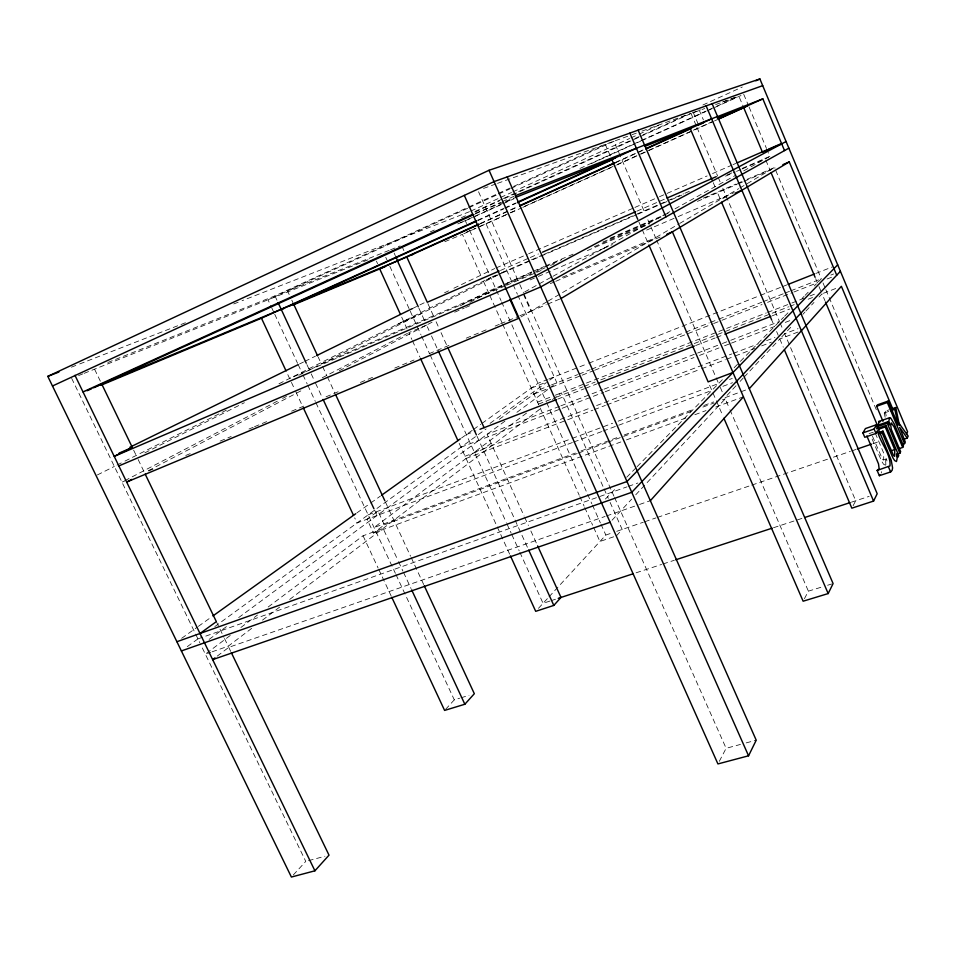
<?xml version="1.0" encoding="UTF-8"?>
<svg xmlns="http://www.w3.org/2000/svg" width="956" height="956" viewBox="0 0 956 956"><rect width="100%" height="100%" fill="white"/><g stroke="black" fill="none" stroke-linecap="round" stroke-linejoin="round"><path stroke-width="0.72" stroke-dasharray="4.78 3.58" d="M881.277 473.005L881.444 471.678M885.842 464.759L885.579 457.589L886.989 460.923M719.306 761.323L726.118 748.297L740.446 744.437M804.438 598.683L808.382 591.155L822.112 586.936M853.122 505.7L855.704 500.777L784.685 333.752L798.033 328.649M885.148 417.294L884.252 412.98L885.256 411.188L889.2 409.813M872.493 436.271L882.28 458.76A4.362 1.064 70.3 0 0 883.667 459.908L883.774 453.299L874.836 432.076M616.429 535.85L622.165 529.469L608.912 499.713M293.301 874.967L305.765 861.404L200.401 643.986M445.568 709.364L454.303 699.852L459.645 698.215M538.467 608.327L548.051 597.894M549.055 596.807L605.829 535.061L611.266 533.197M612.031 520.231L631.689 499.14M635.74 494.802L725.245 398.819L729.368 408.367M735.989 385.794L724.791 397.768L739.765 392.223M740.063 381.432L743.123 378.17M744.138 377.082L779.797 338.974L798.714 331.768M781.745 336.882L791.759 326.199M802.861 314.321L804.88 312.17M805.896 311.082L813.974 302.454M819.017 297.053L822.052 293.815L824.92 300.65M605.387 499.02L616.309 487.883M626.694 477.283L636.039 467.759M637.078 466.695L723.8 378.253M734.148 367.702L739.323 362.42M740.362 361.368L783.573 317.296M784.601 316.257L789.728 311.023M802.024 298.475L804.08 296.384M805.107 295.344L808.178 292.201M814.333 285.928L816.388 283.836M818.384 281.793L821.3 278.829L774.515 167.527L747.102 179.31M217.251 656.115L228.759 647.343L605.076 516.455M212.065 651.825L228.209 646.208L251.858 628.223M262.494 620.133L280.228 606.642M289.68 599.448L540.63 408.559M552.46 399.572L561.315 392.832L603.487 487.536M384.36 524.82L378.014 511.173L367.032 519.228L373.485 533.066L384.36 524.82L577.221 453.526M491.133 443.214L482.983 449.38L465.046 456.227M230.241 635.477L205.337 654.179L210.714 652.303M240.912 627.471L257.511 615.007M268.182 607L363.053 535.79L383.081 528.405L397.911 560.3M526.577 413.052L374.059 527.533L575.381 453.048M209.149 639.373L229.129 624.638M238.665 617.588L506.178 420.222M516.909 412.299L547.931 389.415M187.292 646.638L201.549 636.254M214.801 626.598L486.078 428.945M499.247 419.361L540.63 389.2L550.094 385.483M490.081 423.341L546.438 382.52M549.82 380.058L554.205 376.879M181.652 638.321L197.163 627.22M198.382 626.347L211.706 616.811M356.851 512.93L369.494 503.884M370.713 503.011L380.404 496.08M461.533 438.015L472.348 430.272M473.555 429.411L480.772 424.249M481.967 423.389L537.989 383.296L547.453 379.556M520.948 316.998L530.903 311.13L523.374 294.209M546.844 301.833L531.524 310.867L546.258 304.701M548.123 301.08L678.461 224.182M679.728 223.441L738.677 188.655M739.932 187.926L774.515 167.527M524.713 291.939L552.616 276.427M553.022 276.284L666.021 213.809M667.3 213.092L669.881 211.67M675.032 208.814L736.06 175.079M743.684 170.861L764.011 159.628M768.696 157.035L765.29 158.923L763.605 154.92M148.467 470.651L303.709 389.391M339.32 370.749L426.567 325.076L429.029 330.501M427.846 324.407L434.227 321.073M469.874 302.407L501.613 285.796M277.3 401.197L121.962 482.159L124.615 481.047M282.57 398.461L286.513 396.405M322.232 377.787L407.459 333.369M460.195 305.884L487.978 291.401L501.541 285.581M144.834 452.857L244.366 402.715M298.774 375.302L498.327 274.778M499.653 274.109L506.823 270.5M97.381 474.941L114.35 466.432M117.002 465.094L123.635 461.76M124.961 461.103L227.193 409.777M278.973 383.786L490.703 277.491L501.004 300.554M299.515 363.985L303.506 362.037M304.833 361.38L315.456 356.17M412.347 308.609L425.743 302.036M444.504 292.835L448.519 290.863M453.873 288.222L494.73 268.54M107.813 362.491L274.946 295.87L467.197 207.703M468.548 207.082L496.977 194.044M498.339 193.423L605.291 144.368L611.804 159.413M467.627 208.3L268.003 299.814L271.05 306.374M468.99 207.679L497.431 194.642M498.781 194.02L509.62 189.061M510.97 188.44L613.907 141.261L645.133 213.499M469.468 211.694L242.059 300.71M470.83 211.073L499.319 198.047M500.681 197.426L511.544 192.467M512.894 191.845L629.61 138.501M630.972 137.879L637.76 134.772M639.11 134.163L660.823 124.232M702.899 105.005L742.25 87.02M430.296 231.878L434.359 230.026M461.449 217.669L465.512 215.817M474.989 211.479L502.079 199.123M503.43 198.501L633.458 139.17M634.82 138.548L641.584 135.465M642.946 134.844L687.639 114.445M474.965 212.041L499.414 200.88M504.852 198.406L639.385 137.031M640.747 136.409L691.033 113.477L704.703 108.53M475.323 213.917L500.848 202.29M502.175 201.68L514.161 196.219M460.505 222.772L472.67 217.239M475.383 216.008L513.432 198.597M579.957 168.435L737.518 96.771M457.769 223.919L472.18 217.777M473.543 217.155L502.055 204.19M503.406 203.58L514.268 198.633M591.656 163.44L640.544 141.213M641.894 140.592L705.707 111.577M707.07 110.956L741.008 95.516M477.653 220.215L503.406 208.551M504.756 207.93L515.595 203.019M477.976 220.549L503.728 208.886M505.091 208.265L515.929 203.353M480.33 223.465L516.921 206.926M615.855 162.221L644.32 149.363M480.211 223.835L518.283 206.639M614.839 163.022L644.75 149.506M463.791 233.742L475.957 228.245M480.02 226.417L518.068 209.256M524.868 206.197L615.915 165.125M617.265 164.516L639.014 154.705M640.377 154.095L692.013 130.805M693.375 130.195L713.762 120.994M478.657 227.026L509.201 213.511M510.552 212.901L521.438 207.99M522.789 207.38L615.246 165.687M616.608 165.077L639.719 154.657M641.082 154.036L647.881 150.976M649.232 150.367L713.14 121.543M714.49 120.934L717.215 119.703M496.068 267.955L527.294 254.344M528.656 253.758L633.553 208.014M634.915 207.428L658.075 197.33M659.437 196.733L707.117 175.94M712.567 173.562L731.639 165.257M733.001 164.659L735.726 163.464M500.466 270.464L528.931 258.084M530.281 257.499L538.419 253.961M636.911 211.156L665.639 198.669M492.041 276.905L500.108 273.404M501.446 272.83L530.114 260.391M531.476 259.805L542.434 255.049M543.809 254.451L635.597 214.634M636.959 214.048L683.54 193.841M684.902 193.243L690.387 190.865M727.373 174.829L734.22 171.853M742.442 168.292L769.843 156.402L768.17 152.446M498.303 274.695L483.389 281.16L489.197 294.125M502.402 272.914L636.577 214.73M637.951 214.144L661.229 204.046M662.592 203.449L669.439 200.485M670.813 199.888L681.759 195.144M725.58 176.143L735.164 171.984M736.526 171.387L740.637 169.606M742.011 169.021L763.916 159.521M403.552 321.24L421.345 313.556M396.979 324.538L414.892 316.806M531.918 271.851L504.254 284.41L531.655 272.627M533.293 271.253L544.251 266.545M545.625 265.947L567.553 256.519M568.928 255.933L573.038 254.165M610.048 238.247L670.347 212.316M703.246 198.167L736.132 184.03M737.506 183.433L741.617 181.664M537.129 270.273L561.793 259.674M602.889 242.011L661.791 216.689M697.414 201.381L737.136 184.305M738.51 183.719L742.621 181.951M743.995 181.365L775.149 167.969M502.474 286.119L321.371 363.913L318.288 357.269M503.848 285.533L532.647 273.165M534.022 272.568L545.004 267.859M550.489 265.493L554.6 263.725M594.393 246.636L649.267 223.071L647.499 218.96M505.198 285.892L289.584 378.457L285.952 370.653M506.572 285.306L535.324 272.962M536.698 272.376L543.546 269.437M587.354 250.627L649.506 223.955M603.2 248.536L612.39 244.605M454.686 312.194L464.281 308.083M465.656 307.497L469.766 305.741M530.09 279.929L536.949 277.001M538.324 276.415L608.243 246.493M646.626 230.073L676.788 217.167M678.163 216.582L734.1 192.646M426.567 325.076L408.762 332.688L411.845 339.428M727.11 196.578L720.382 199.446L717.143 191.821M562.224 277.312L655.589 237.674L649.841 224.397M550.262 283.657L554.372 281.912M555.747 281.327L660.046 237.088M148.646 470.997L155.517 468.117M185.763 455.474L192.646 452.594M220.143 441.098L231.149 436.498M249.014 429.017L253.149 427.296M254.523 426.711L268.266 420.963M291.652 411.188L305.394 405.44M326.02 396.812L338.4 391.637M360.4 382.436L375.529 376.114M394.768 368.06L414.02 360.006M429.148 353.684L451.148 344.483M466.277 338.149L486.903 329.533M495.148 326.08L499.283 324.347M500.657 323.773L518.522 316.305M519.909 315.731L530.903 311.13M547.597 304.139L559.654 299.097M466.456 232.117L475.945 228.161M444.815 241.713L462.441 234.351L482.302 278.722M78.607 375.553L82.754 373.892M84.14 373.342L370.175 258.945M389.164 250.353L287.493 290.875L289.333 294.842M390.538 249.803L400.158 245.967M548.804 379.018L587.426 363.746M588.812 363.208L759.064 295.894M760.438 295.344L781.207 287.135M782.594 286.585L786.74 284.948M815.815 273.452L832.222 266.963M475.419 213.212L504.135 201.883M505.521 201.346L513.802 198.071M531.273 388.112L546.27 382.185M551.445 384.945L577.627 374.656M579.001 374.107L590.079 369.757M591.465 369.207L684.233 332.724M685.619 332.186L709.149 322.925M710.535 322.387L717.454 319.663M718.84 319.113L761.765 302.239M763.151 301.69L783.92 293.528M785.294 292.978L789.453 291.353M790.839 290.803L821.3 278.829M830.848 275.065L833.584 273.99M533.938 394.075L550.309 387.646L556.858 382.818L517.997 295.595M551.696 387.108L580.758 375.696M582.144 375.158L593.21 370.809M594.596 370.259L712.232 324.084M713.618 323.534L720.537 320.822M721.923 320.284L762.052 304.522M767.584 302.347L792.5 292.572M793.886 292.022L817.404 282.785L815.671 278.674M827.071 278.997L832.592 276.834M71.389 367.176L78.332 364.475M79.718 363.937L186.551 322.327M233.73 303.96L240.673 301.26M537.547 402.129L552.556 396.274M555.317 395.198L766.318 312.935M767.704 312.397L790.504 303.542M791.891 303.004L803.721 298.368M809.983 295.954L816.185 293.504M538.443 404.137L553.464 398.294M556.213 397.23L582.658 386.941M584.056 386.403L595.182 382.065M600.75 379.902L788.64 306.816M790.038 306.267L794.209 304.641M808.131 299.228L813.699 297.065M823.427 293.277L835.855 288.449M466.337 434.574L475.897 430.857M557.862 399.046L584.307 388.769M585.693 388.232L596.831 383.906M695.645 345.546L715.136 337.982M716.522 337.432L723.489 334.731M772.197 315.827L789.716 309.027M559.487 406.36L487.082 434.299L524.103 516.025M560.873 405.822L602.65 389.713M604.037 389.176L720.991 344.041M722.389 343.503L729.344 340.826M730.743 340.288L779.475 321.479L722.401 187.28M460.959 447.253L560.778 408.821M562.164 408.296L603.798 392.259M605.184 391.733L694.008 357.532M699.553 355.405L718.984 347.924M724.54 345.785L730.085 343.646M731.471 343.108L774.503 326.546L771.588 319.71M785.306 322.387L792.058 319.794M474.367 452.236L591.047 407.686M596.616 405.559L731.746 353.959M733.144 353.433L758.216 343.861M766.581 340.659L774.934 337.468M466.062 458.462L592.84 410.184M594.226 409.658L605.387 405.404M606.785 404.866L700.27 369.267M701.656 368.741L725.377 359.707M726.775 359.169L733.754 356.516M735.14 355.979L754.678 348.546M761.657 345.881L771.42 342.164M368.156 514.866L570.732 438.947M572.13 438.434L612.593 423.269M618.173 421.178L718.625 383.523L656.76 240.41M729.524 379.448L732.248 378.421M572.357 442.544L357.066 522.944L354.688 517.865M573.755 442.019L601.647 431.598M603.045 431.072L711.85 390.442L708.133 381.85M722.891 386.32L732.559 382.711M580.961 450.981L618.663 437.023M624.256 434.968L694.068 409.132M703.843 405.511L713.618 401.902M741.127 391.721L746.576 389.701M578.619 453.013L606.546 442.688M607.944 442.174L693.124 410.686M702.899 407.077L714.072 402.954M722.449 399.847L725.245 398.819M373.485 533.066L620.85 441.959M626.443 439.903L686.468 417.796M694.845 414.713L706.018 410.59M715.781 406.993L742.059 397.314M483.557 188.416L496.152 183.863M497.55 183.361L613.907 141.261M615.306 140.747L630.721 135.166M632.119 134.665L636.326 133.147M641.93 131.115L690.985 113.37M692.347 112.868L700.557 109.904M722.425 101.993L737.458 96.556M715.638 104.562L737.506 96.652M197.928 638.895L627.028 486.843M628.379 486.365L637.843 483.019M884.252 412.98L889.534 411.128M606.486 515.965L638.178 504.935M639.528 504.469L650.355 500.705M869.1 433.63L873.27 432.184M616.716 531.333L643.292 522.239M644.702 521.761L655.971 517.901M657.381 517.423L750.341 485.612M751.751 485.134L827.8 459.107M833.441 457.171L850.338 451.387M851.748 450.909L855.967 449.463M872.876 443.68L879.914 441.266M613.68 536.794L599.926 541.478L593.234 526.517M883.667 459.908L886.415 458.988M549.963 601.061L543.068 603.32L519.753 552.066M551.337 600.607L555.472 599.257M636.075 572.811L661.588 564.446M662.998 563.98L674.338 560.264M773.524 527.724L803.279 517.973M851.449 502.163L869.135 496.367M460.983 697.808L468.99 695.347M827.597 585.251L831.72 583.996M308.501 860.675L324.909 856.253M746.182 742.896L756.22 740.195M885.459 465.225L883.583 464.258L881.731 461.354L871.597 437.836M71.652 378.337L199.78 642.707M94.644 369.339L100.464 381.408M133.625 450.133L136.863 456.86M138.142 459.501L143.878 471.404M216.355 621.639L223.871 637.222M224.493 638.5L228.209 646.208M228.759 647.343L230.695 651.371M274.946 295.87L277.443 301.236M306.888 364.559L309.397 369.948M311.238 373.927L314.321 380.548M315.552 383.189L322.459 398.043M374.561 510.074L377.07 515.475M398.533 561.65L402.918 571.067M403.54 572.417L411.044 588.549M271.659 307.677L274.109 312.923M274.719 314.249L297.567 363.316M298.188 364.642L301.773 372.338M302.98 374.931L307.211 384.001M307.808 385.304L315.313 401.389M315.934 402.739L395.366 573.301M395.999 574.652L454.303 699.852M291.437 382.4L294.496 388.973M295.727 391.601L302.634 406.396M363.053 535.79L378.11 568.031M378.743 569.37L391.279 596.233M291.783 300.124L293.014 302.765M322.578 366.53L326.821 375.672M327.43 376.975L334.911 393.119M385.447 502.067L410.554 556.201M411.188 557.551L423.687 584.51M376.413 261.131L377.584 263.701M401.699 317.165L407.029 328.876M412.454 340.778L419.827 356.97M459.143 443.261L509.823 554.516M402.739 248.07L403.886 250.627M427.894 303.626L433.773 316.603M436.115 321.766L438.577 327.191M441.039 332.628L447.181 346.203M524.713 517.375L528.405 525.513M530.867 530.95L537.009 544.514M394.135 253.065L395.306 255.658M418.883 308.143L424.834 321.24M431.491 335.926L437.645 349.49M477.044 436.283L528.094 548.756M385.758 257.331L386.917 259.877M389.821 266.27L409.072 308.597M410.279 311.262L420.927 334.696M421.548 336.046L429.519 353.589M430.14 354.939L506.262 522.382M506.883 523.733L511.173 533.173M511.783 534.524L519.144 550.716M465.393 220.872L466.588 223.525M469.563 230.193L489.09 273.882M501.613 301.905L546.115 401.472M546.724 402.835L591.812 503.716M592.421 505.079L600.344 522.801M600.954 524.163L605.829 535.061M489.807 295.488L502.008 322.734M502.617 324.096L579.228 495.244M579.838 496.606L584.104 506.118M584.714 507.481L592.624 525.167M478.55 191.774L519.216 283.203M519.813 284.553L523.422 292.644M523.996 293.946L613.955 496.176M614.565 497.526L726.118 748.297M486.09 223.931L512.571 283.394M513.169 284.757L517.399 294.233M604.096 488.886L608.315 498.351M638.919 222.031L647.714 242.322M712.973 393.024L715.769 399.5M716.331 400.791L722.712 415.525M720.31 387.407L723.668 395.175M729.954 409.73L808.382 591.155M691.033 113.477L696.374 126.049M696.996 127.507L717.645 176.071M718.171 177.314L720.812 183.516M780.048 322.841L782.952 329.665M713.248 182.68L714.98 186.743M776.619 331.517L778.208 335.245M779.797 338.974L783.275 347.159M699.099 109.797L703.389 119.882M693.052 111.972L698.537 124.866M743.72 94.286L748.488 105.602M749.05 106.953L766.497 148.467M823.02 282.916L825.303 288.365M825.876 289.728L877.369 412.227M739.406 97.416L743.123 106.247M765.816 160.166L770.022 170.168M818.993 286.573L821.12 291.616M885.256 411.188L886.403 416.924"/><path stroke-width="1.43" d="M897.158 454.184L899.871 453.264L900.66 451.65L891.267 429.304L890.801 425.504A9.488 2.211 70.1 0 1 891.327 422.958L893.991 426.746L902.715 447.408L898.688 448.77M902.715 447.408L903.48 445.831L894.314 424.094L890.777 418.142L889.618 417.712L878.863 421.453L878.277 426.316M901.878 444.552L904.543 443.644L905.296 442.09L899.656 427.332L907.232 438.087L903.277 439.437M907.232 438.087L908.2 436.103L899.022 423.281L895.772 407.507L890.514 409.347M464.305 195.383L717.932 763.928L748.56 755.802L756.22 740.195L507.23 176.908M723.895 418.25L803.124 601.205L828.183 593.568L833.094 583.566L638.142 130.147M784.434 349.896L851.832 508.174L873.581 501.075L877.19 493.726L712.148 103.714M906.455 434.108L907.591 431.801L759.9 78.954L489.03 170.276L47.8 376.365L291.389 877.046L314.918 870.808L329.007 855.154L231.352 652.709M877.142 470.46L890.012 465.871C890.908 453.443 879.879 442.58 877.453 430.75L875.971 433.427L864.762 437.286L862.91 432.901L865.431 428.563L876.544 424.703L891.207 460.159L892.605 467.95L892.115 470.34L890.61 471.953L879.353 475.694L877.142 470.46L879.138 468.727L878.516 463.899L866.877 435.924M882.101 432.71L882.962 431.132L893.31 455.044A4.374 1.04 70.3 0 0 894.673 456.203L894.72 449.595L885.22 426.962L886.057 425.42L898.736 455.606L897.947 457.243L896.537 453.897L897.146 458.462L896.477 461.533L894.625 460.553L892.796 457.637L882.101 432.71L879.341 433.666M888.076 421.692L877.25 425.456L876.401 426.974L887.252 423.209L888.076 421.692L889.474 425.026L888.901 420.604L889.618 417.712M882.95 421.297L876.64 406.264L877.477 404.83L888.112 401.09L898.186 425.133L894.816 409.288L895.772 407.507M862.91 432.901L874.107 429.017L876.544 424.703M876.64 406.264L887.299 402.512L888.112 401.09M650.355 500.705L743.445 396.812M391.912 597.584L444.6 710.416L464.843 704.249L474.331 693.709L424.309 585.861M510.444 555.866L535.707 611.326L553.811 605.423L560.981 597.44L537.63 545.876M749.301 388.698L841.376 286.298L892.653 408.678M840.408 271.313L631.773 492.304L181.389 650.94M837.683 264.8L626.993 481.525L176.896 641.715M879.353 475.694L880.225 475.013M214.957 657.871L212.65 659.628L610.131 522.263M199.995 633.493L216.355 621.639L145.169 474.068M212.925 615.939L355.728 513.731M381.611 495.208L460.326 438.876M560.993 298.547L789.262 161.899L836.727 275.209M788.867 148.156L540.726 286.92L118.855 465.93M786.083 141.512L535.79 275.77L114.218 456.359L132.322 447.444L101.754 384.097M131.761 479.398L126.67 482.063L518.463 318.468L510.169 299.885M129.837 447.265L298.188 364.642M316.783 355.513L412.347 308.609M52.484 385.997L494.049 181.616L762.709 85.658M755.826 80.806L759.9 78.954M472.73 214.275L83.005 391.912L406.79 257.009L478.848 224.457M87.283 390.693L91.226 388.889M93.855 387.694L473.973 214.538M101.324 385.113L261.466 318.217L476.303 220.836M518.307 201.788L636.397 148.276M281.912 309.385L284.518 308.214M289.716 305.848L476.614 221.171M517.28 202.744L612.175 159.748M478.968 224.074L379.675 268.827L400.456 314.452M519.634 205.707L614.505 162.831M645.67 148.742L711.611 118.807M519.646 206.03L614.839 163.022M646.113 148.885L690.985 128.618M717.837 119.165L762.84 98.862L784.518 150.582M718.577 119.094L744.401 107.442M737.088 162.879L767.071 149.805M768.421 149.22L780.646 143.89M781.697 143.866L762.47 152.243L743.649 107.514M499.116 271.05L427.284 302.263L406.79 257.009M542.482 252.193L635.537 211.754M667.013 198.071L716.271 176.669M782.845 164.659L789.262 161.899M119.082 453.12L132.322 447.444M735.164 193.136L741.892 190.256M666.906 234.184L672.391 231.854L828.183 593.568M410.853 255.312L413.566 254.188M293.301 304.904L385.232 266.616M788.126 284.398L814.428 274.002M698.537 124.866L703.305 122.977M515.176 197.534L615.449 157.979M644.965 146.328L690.184 128.498L712.089 179.967M717.263 117.935L747.281 106.08M515.499 195.621L717.55 116.489M717.598 116.596L762.84 98.862M47.8 376.365L58.902 372.039M479.996 429.268L556.464 399.584M598.217 383.368L694.259 346.084M724.875 334.194L770.811 316.364M732.977 372.505L708.133 381.85L648.897 245.059M890.849 410.674L894.816 409.288M876.509 428.73L886.057 425.42M878.385 429.328L885.22 426.962M878.827 432.554L882.962 431.132M857.377 448.985L871.466 444.158M890.622 450.981L894.72 449.595M558.232 598.348L633.242 573.743M675.749 559.798L772.101 528.19M804.689 517.507L850.027 502.629M878.863 421.453L880.046 421.871M74.974 375.326L314.918 870.808M278.065 302.574L306.255 363.208M323.08 399.393L373.927 508.723M411.678 589.9L464.843 704.249M261.466 318.217L285.952 370.653M303.267 407.734L353.505 515.332M293.623 304.08L317.667 355.943M335.544 394.458L384.826 500.729M420.437 358.321L457.924 440.596M447.802 347.566L484.095 427.679M395.892 256.949L397.648 260.821M397.409 260.809L418.274 306.792M438.266 350.84L476.423 434.92M528.704 550.106L553.811 605.423M489.03 170.276L748.56 755.802M611.804 159.413L637.748 219.318M629.861 133.111L665.95 216.893M721.553 202.182L771.588 319.71M706.125 105.865L873.581 501.075M874.107 429.017L875.971 433.427M888.387 466.695L890.61 471.953M887.299 402.512L904.543 443.644M887.252 423.209L899.871 453.264M771.169 172.916L815.098 277.3M825.494 302.024L877.847 426.412M898.425 422.433L899.572 425.181"/></g></svg>
